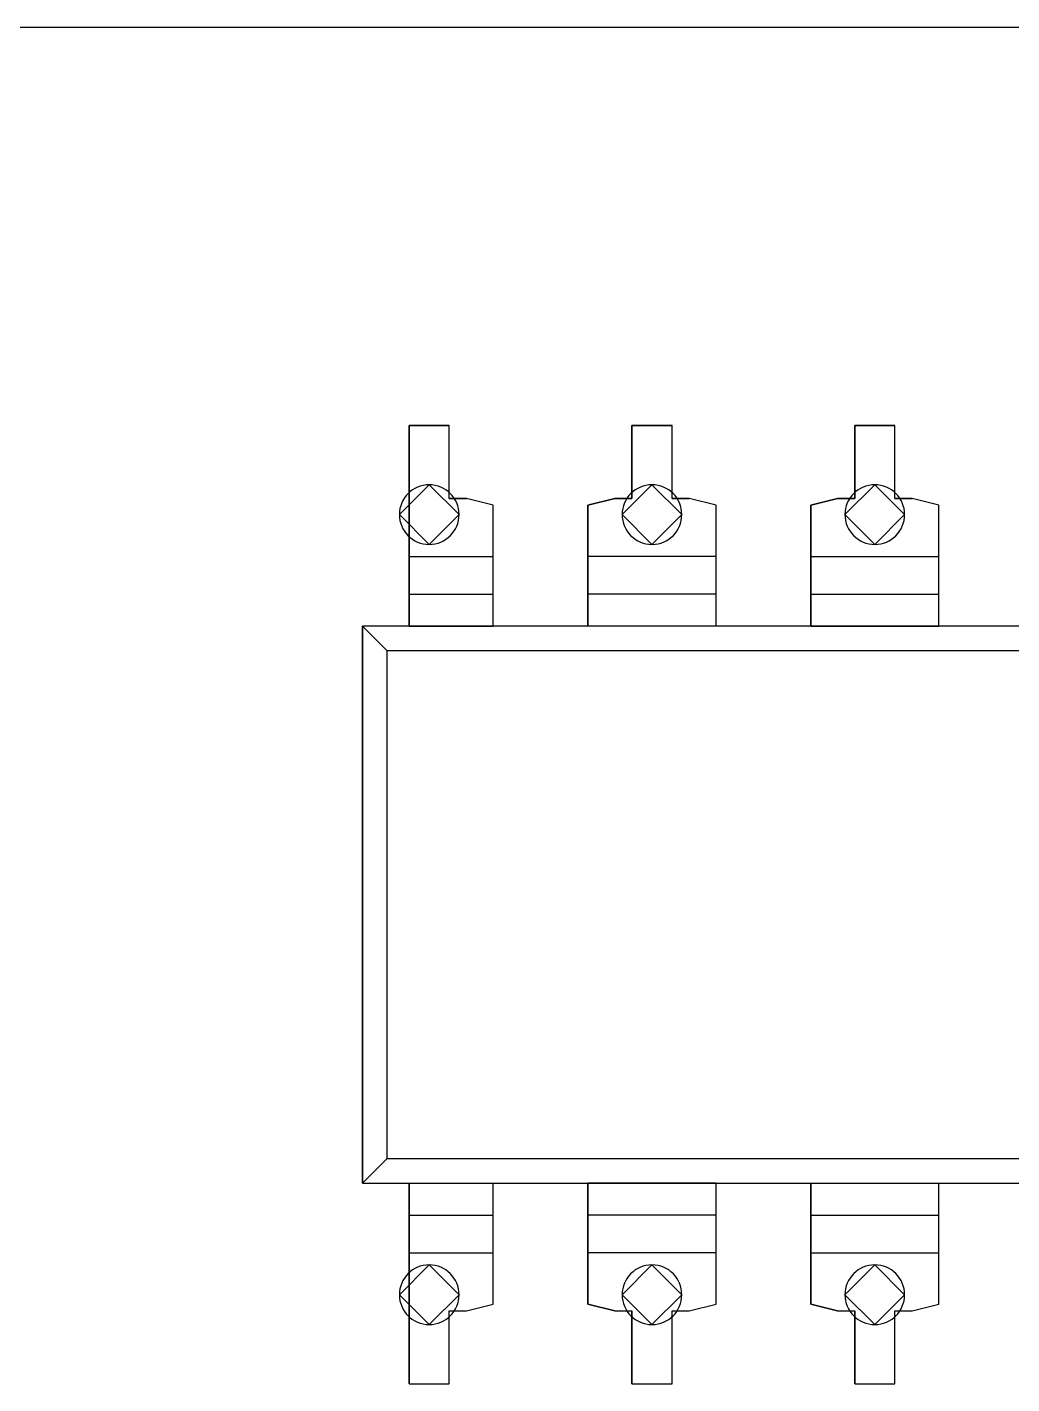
# Model space of a CAD drawing. Header units: inches. Extents: x 0 to 840, y -594 to 0.
# Drawn here: x 202.7 to 225.15, y -205.28 to -174.35 of the extents above; entities that cross this region are included whole.
import ezdxf

# ---------------------------------------------------------------- set-up
doc = ezdxf.new("R2010")
doc.units = ezdxf.units.IN
doc.header["$MEASUREMENT"] = 0

msp = doc.modelspace()

# ---------------------------------------------------------------- linework, layer by layer
for p, q in [((143.646, -174.354), (339.646, -174.354)), ((143.646, -174.354), (339.646, -174.354)), ((143.646, -174.354), (339.646, -174.354)), ((143.646, -174.354), (339.646, -174.354)), ((212.324, -183.432), (211.408, -183.432)), ((211.408, -183.432), (211.408, -186.416)), ((211.408, -183.432), (212.324, -183.432)), ((211.408, -186.416), (211.408, -183.432)), ((212.324, -183.432), (211.408, -183.432)), ((211.408, -183.432), (211.408, -186.416)), ((211.408, -183.432), (212.324, -183.432)), ((211.408, -186.416), (211.408, -183.432)), ((212.324, -185.094), (212.324, -183.432)), ((212.324, -185.094), (212.324, -183.432)), ((212.324, -185.094), (212.324, -183.432)), ((212.324, -185.094), (212.324, -183.432)), ((217.404, -183.432), (216.488, -183.432)), ((216.488, -183.432), (216.488, -185.094)), ((216.488, -183.432), (217.404, -183.432)), ((216.488, -185.094), (216.488, -183.432)), ((217.404, -183.432), (216.488, -183.432)), ((216.488, -183.432), (216.488, -185.094)), ((216.488, -183.432), (217.404, -183.432)), ((216.488, -185.094), (216.488, -183.432)), ((217.404, -185.094), (217.404, -183.432)), ((217.404, -185.094), (217.404, -183.432)), ((217.404, -185.094), (217.404, -183.432)), ((217.404, -185.094), (217.404, -183.432)), ((222.484, -183.432), (221.568, -183.432)), ((221.568, -183.432), (221.568, -185.094)), ((221.568, -183.432), (222.484, -183.432)), ((221.568, -185.094), (221.568, -183.432)), ((222.484, -183.432), (221.568, -183.432)), ((221.568, -183.432), (221.568, -185.094)), ((221.568, -183.432), (222.484, -183.432)), ((221.568, -185.094), (221.568, -183.432)), ((222.484, -185.094), (222.484, -183.432)), ((222.484, -185.094), (222.484, -183.432)), ((222.484, -185.094), (222.484, -183.432)), ((222.484, -185.094), (222.484, -183.432)), ((211.866, -184.784), (211.186, -185.464)), ((212.546, -185.464), (211.866, -184.784)), ((216.946, -184.784), (216.266, -185.464)), ((217.626, -185.464), (216.946, -184.784)), ((222.026, -184.784), (221.346, -185.464)), ((222.706, -185.464), (222.026, -184.784)), ((212.716, -185.094), (212.324, -185.094)), ((212.324, -185.094), (212.716, -185.094)), ((212.716, -185.094), (212.324, -185.094)), ((212.324, -185.094), (212.716, -185.094)), ((213.326, -185.248), (212.716, -185.094)), ((213.326, -185.248), (212.716, -185.094)), ((213.326, -185.248), (212.716, -185.094)), ((213.326, -185.248), (212.716, -185.094)), ((216.096, -185.094), (215.486, -185.248)), ((215.486, -185.248), (216.096, -185.094)), ((216.096, -185.094), (215.486, -185.248)), ((215.486, -185.248), (216.096, -185.094)), ((216.488, -185.094), (216.096, -185.094)), ((216.096, -185.094), (216.488, -185.094)), ((216.488, -185.094), (216.096, -185.094)), ((216.096, -185.094), (216.488, -185.094)), ((217.796, -185.094), (217.404, -185.094)), ((217.404, -185.094), (217.796, -185.094)), ((217.796, -185.094), (217.404, -185.094)), ((217.404, -185.094), (217.796, -185.094)), ((218.406, -185.248), (217.796, -185.094)), ((218.406, -185.248), (217.796, -185.094)), ((218.406, -185.248), (217.796, -185.094)), ((218.406, -185.248), (217.796, -185.094)), ((221.176, -185.094), (220.566, -185.248)), ((220.566, -185.248), (221.176, -185.094)), ((221.176, -185.094), (220.566, -185.248)), ((220.566, -185.248), (221.176, -185.094)), ((221.568, -185.094), (221.176, -185.094)), ((221.176, -185.094), (221.568, -185.094)), ((221.568, -185.094), (221.176, -185.094)), ((221.176, -185.094), (221.568, -185.094)), ((222.876, -185.094), (222.484, -185.094)), ((222.484, -185.094), (222.876, -185.094)), ((222.876, -185.094), (222.484, -185.094)), ((222.484, -185.094), (222.876, -185.094)), ((223.486, -185.248), (222.876, -185.094)), ((223.486, -185.248), (222.876, -185.094)), ((223.486, -185.248), (222.876, -185.094)), ((223.486, -185.248), (222.876, -185.094)), ((211.186, -185.464), (211.866, -186.144)), ((211.866, -186.144), (212.546, -185.464)), ((213.326, -186.416), (213.326, -185.248)), ((213.326, -186.416), (213.326, -185.248)), ((213.326, -186.416), (213.326, -185.248)), ((213.326, -186.416), (213.326, -185.248)), ((215.486, -185.248), (215.486, -186.416)), ((215.486, -186.416), (215.486, -185.248)), ((215.486, -185.248), (215.486, -186.416)), ((215.486, -186.416), (215.486, -185.248)), ((216.266, -185.464), (216.946, -186.144)), ((216.946, -186.144), (217.626, -185.464)), ((218.406, -186.416), (218.406, -185.248)), ((218.406, -186.416), (218.406, -185.248)), ((218.406, -186.416), (218.406, -185.248)), ((218.406, -186.416), (218.406, -185.248)), ((220.566, -185.248), (220.566, -186.416)), ((220.566, -186.416), (220.566, -185.248)), ((220.566, -185.248), (220.566, -186.416)), ((220.566, -186.416), (220.566, -185.248)), ((221.346, -185.464), (222.026, -186.144)), ((222.026, -186.144), (222.706, -185.464)), ((223.486, -186.416), (223.486, -185.248)), ((223.486, -186.416), (223.486, -185.248)), ((223.486, -186.416), (223.486, -185.248)), ((223.486, -186.416), (223.486, -185.248)), ((211.408, -186.416), (211.408, -187.276)), ((211.408, -186.504), (211.408, -186.416)), ((211.408, -186.416), (213.326, -186.416)), ((211.408, -186.416), (211.408, -187.276)), ((211.408, -186.504), (211.408, -186.416)), ((211.408, -186.416), (213.326, -186.416)), ((213.326, -187.276), (213.326, -186.416)), ((213.326, -186.504), (213.326, -186.416)), ((213.326, -187.276), (213.326, -186.416)), ((213.326, -186.504), (213.326, -186.416)), ((215.486, -186.416), (215.486, -187.276)), ((215.486, -186.504), (215.486, -186.416)), ((218.406, -186.416), (215.486, -186.416)), ((215.486, -186.416), (215.486, -187.276)), ((215.486, -186.504), (215.486, -186.416)), ((218.406, -186.416), (215.486, -186.416)), ((218.406, -187.276), (218.406, -186.416)), ((218.406, -186.504), (218.406, -186.416)), ((218.406, -187.276), (218.406, -186.416)), ((218.406, -186.504), (218.406, -186.416)), ((220.566, -186.416), (220.566, -187.276)), ((220.566, -186.504), (220.566, -186.416)), ((220.566, -186.416), (223.486, -186.416)), ((220.566, -186.416), (220.566, -187.276)), ((220.566, -186.504), (220.566, -186.416)), ((220.566, -186.416), (223.486, -186.416)), ((223.486, -187.276), (223.486, -186.416)), ((223.486, -186.504), (223.486, -186.416)), ((223.486, -187.276), (223.486, -186.416)), ((223.486, -186.504), (223.486, -186.416)), ((211.408, -186.646), (211.408, -186.504)), ((211.408, -186.646), (211.408, -186.504)), ((211.408, -186.83), (211.408, -186.646)), ((211.408, -186.83), (211.408, -186.646)), ((213.326, -186.646), (213.326, -186.504)), ((213.326, -186.646), (213.326, -186.504)), ((213.326, -186.83), (213.326, -186.646)), ((213.326, -186.83), (213.326, -186.646)), ((215.486, -186.646), (215.486, -186.504)), ((215.486, -186.646), (215.486, -186.504)), ((215.486, -186.83), (215.486, -186.646)), ((215.486, -186.83), (215.486, -186.646)), ((218.406, -186.646), (218.406, -186.504)), ((218.406, -186.646), (218.406, -186.504)), ((218.406, -186.83), (218.406, -186.646)), ((218.406, -186.83), (218.406, -186.646)), ((220.566, -186.646), (220.566, -186.504)), ((220.566, -186.646), (220.566, -186.504)), ((220.566, -186.83), (220.566, -186.646)), ((220.566, -186.83), (220.566, -186.646)), ((223.486, -186.646), (223.486, -186.504)), ((223.486, -186.646), (223.486, -186.504)), ((223.486, -186.83), (223.486, -186.646)), ((223.486, -186.83), (223.486, -186.646)), ((211.408, -187.046), (211.408, -186.83)), ((211.408, -187.046), (211.408, -186.83)), ((211.408, -187.276), (211.408, -187.046)), ((211.408, -187.276), (211.408, -187.046)), ((213.326, -187.046), (213.326, -186.83)), ((213.326, -187.046), (213.326, -186.83)), ((213.326, -187.276), (213.326, -187.046)), ((213.326, -187.276), (213.326, -187.046)), ((215.486, -187.046), (215.486, -186.83)), ((215.486, -187.046), (215.486, -186.83)), ((215.486, -187.276), (215.486, -187.046)), ((215.486, -187.276), (215.486, -187.046)), ((218.406, -187.046), (218.406, -186.83)), ((218.406, -187.046), (218.406, -186.83)), ((218.406, -187.276), (218.406, -187.046)), ((218.406, -187.276), (218.406, -187.046)), ((220.566, -187.046), (220.566, -186.83)), ((220.566, -187.046), (220.566, -186.83)), ((220.566, -187.276), (220.566, -187.046)), ((220.566, -187.276), (220.566, -187.046)), ((223.486, -187.046), (223.486, -186.83)), ((223.486, -187.046), (223.486, -186.83)), ((223.486, -187.276), (223.486, -187.046)), ((223.486, -187.276), (223.486, -187.046)), ((211.408, -187.276), (211.408, -188.004)), ((211.408, -188.004), (211.408, -187.276)), ((211.408, -187.276), (213.326, -187.276)), ((211.408, -187.276), (211.408, -188.004)), ((211.408, -188.004), (211.408, -187.276)), ((211.408, -187.276), (213.326, -187.276)), ((213.326, -188.004), (213.326, -187.276)), ((213.326, -188.004), (213.326, -187.276)), ((213.326, -188.004), (213.326, -187.276)), ((213.326, -188.004), (213.326, -187.276)), ((215.486, -187.276), (215.486, -188.004)), ((215.486, -188.004), (215.486, -187.276)), ((218.406, -187.276), (215.486, -187.276)), ((215.486, -187.276), (215.486, -188.004)), ((215.486, -188.004), (215.486, -187.276)), ((218.406, -187.276), (215.486, -187.276)), ((218.406, -188.004), (218.406, -187.276)), ((218.406, -188.004), (218.406, -187.276)), ((218.406, -188.004), (218.406, -187.276)), ((218.406, -188.004), (218.406, -187.276)), ((220.566, -187.276), (220.566, -188.004)), ((220.566, -188.004), (220.566, -187.276)), ((220.566, -187.276), (223.486, -187.276)), ((220.566, -187.276), (220.566, -188.004)), ((220.566, -188.004), (220.566, -187.276)), ((220.566, -187.276), (223.486, -187.276)), ((223.486, -188.004), (223.486, -187.276)), ((223.486, -188.004), (223.486, -187.276)), ((223.486, -188.004), (223.486, -187.276)), ((223.486, -188.004), (223.486, -187.276)), ((211.408, -188.004), (210.342, -188.004)), ((210.342, -188.004), (210.342, -200.704)), ((210.91, -188.572), (210.342, -188.004)), ((248.95, -188.004), (210.342, -188.004)), ((210.342, -200.704), (210.342, -188.004)), ((211.408, -188.004), (210.342, -188.004)), ((210.342, -188.004), (210.342, -200.704)), ((210.91, -188.572), (210.342, -188.004)), ((248.95, -188.004), (210.342, -188.004)), ((210.342, -200.704), (210.342, -188.004)), ((211.408, -188.004), (213.326, -188.004)), ((211.408, -188.004), (213.326, -188.004)), ((215.486, -188.004), (213.326, -188.004)), ((215.486, -188.004), (213.326, -188.004)), ((218.406, -188.004), (215.486, -188.004)), ((218.406, -188.004), (215.486, -188.004)), ((220.566, -188.004), (218.406, -188.004)), ((220.566, -188.004), (218.406, -188.004)), ((220.566, -188.004), (223.486, -188.004)), ((220.566, -188.004), (223.486, -188.004)), ((225.646, -188.004), (223.486, -188.004)), ((225.646, -188.004), (223.486, -188.004)), ((210.91, -200.136), (210.91, -188.572)), ((248.382, -188.572), (210.91, -188.572)), ((210.91, -200.136), (210.91, -188.572)), ((248.382, -188.572), (210.91, -188.572)), ((210.342, -200.704), (210.91, -200.136)), ((210.342, -200.704), (210.91, -200.136)), ((210.91, -200.136), (248.382, -200.136)), ((210.91, -200.136), (248.382, -200.136)), ((210.342, -200.704), (211.408, -200.704)), ((210.342, -200.704), (248.95, -200.704)), ((210.342, -200.704), (211.408, -200.704)), ((210.342, -200.704), (248.95, -200.704)), ((211.408, -200.704), (211.408, -201.432)), ((211.408, -200.704), (213.326, -200.704)), ((211.408, -201.432), (211.408, -200.704)), ((211.408, -200.704), (211.408, -201.432)), ((211.408, -200.704), (213.326, -200.704)), ((211.408, -201.432), (211.408, -200.704)), ((213.326, -201.432), (213.326, -200.704)), ((213.326, -200.704), (215.486, -200.704)), ((213.326, -201.432), (213.326, -200.704)), ((213.326, -201.432), (213.326, -200.704)), ((213.326, -200.704), (215.486, -200.704)), ((213.326, -201.432), (213.326, -200.704)), ((215.486, -200.704), (215.486, -201.432)), ((215.486, -201.432), (215.486, -200.704)), ((218.406, -200.704), (215.486, -200.704)), ((215.486, -200.704), (215.486, -201.432)), ((215.486, -201.432), (215.486, -200.704)), ((218.406, -200.704), (215.486, -200.704)), ((218.406, -201.432), (218.406, -200.704)), ((218.406, -200.704), (220.566, -200.704)), ((218.406, -201.432), (218.406, -200.704)), ((218.406, -201.432), (218.406, -200.704)), ((218.406, -200.704), (220.566, -200.704)), ((218.406, -201.432), (218.406, -200.704)), ((220.566, -200.704), (220.566, -201.432)), ((220.566, -201.432), (220.566, -200.704)), ((220.566, -200.704), (223.486, -200.704)), ((220.566, -200.704), (220.566, -201.432)), ((220.566, -201.432), (220.566, -200.704)), ((220.566, -200.704), (223.486, -200.704)), ((223.486, -201.432), (223.486, -200.704)), ((223.486, -200.704), (225.646, -200.704)), ((223.486, -201.432), (223.486, -200.704)), ((223.486, -201.432), (223.486, -200.704)), ((223.486, -200.704), (225.646, -200.704)), ((223.486, -201.432), (223.486, -200.704)), ((211.408, -201.432), (211.408, -202.292)), ((211.408, -201.662), (211.408, -201.432)), ((211.408, -201.432), (213.326, -201.432)), ((211.408, -201.432), (211.408, -202.292)), ((211.408, -201.662), (211.408, -201.432)), ((211.408, -201.432), (213.326, -201.432)), ((213.326, -202.292), (213.326, -201.432)), ((213.326, -201.662), (213.326, -201.432)), ((213.326, -202.292), (213.326, -201.432)), ((213.326, -201.662), (213.326, -201.432)), ((215.486, -201.432), (215.486, -202.292)), ((215.486, -201.662), (215.486, -201.432)), ((218.406, -201.432), (215.486, -201.432)), ((215.486, -201.432), (215.486, -202.292)), ((215.486, -201.662), (215.486, -201.432)), ((218.406, -201.432), (215.486, -201.432)), ((218.406, -202.292), (218.406, -201.432)), ((218.406, -201.662), (218.406, -201.432)), ((218.406, -202.292), (218.406, -201.432)), ((218.406, -201.662), (218.406, -201.432)), ((220.566, -201.432), (220.566, -202.292)), ((220.566, -201.662), (220.566, -201.432)), ((220.566, -201.432), (223.486, -201.432)), ((220.566, -201.432), (220.566, -202.292)), ((220.566, -201.662), (220.566, -201.432)), ((220.566, -201.432), (223.486, -201.432)), ((223.486, -202.292), (223.486, -201.432)), ((223.486, -201.662), (223.486, -201.432)), ((223.486, -202.292), (223.486, -201.432)), ((223.486, -201.662), (223.486, -201.432)), ((211.408, -201.878), (211.408, -201.662)), ((211.408, -201.878), (211.408, -201.662)), ((211.408, -202.062), (211.408, -201.878)), ((211.408, -202.062), (211.408, -201.878)), ((213.326, -201.878), (213.326, -201.662)), ((213.326, -201.878), (213.326, -201.662)), ((213.326, -202.062), (213.326, -201.878)), ((213.326, -202.062), (213.326, -201.878)), ((215.486, -201.878), (215.486, -201.662)), ((215.486, -201.878), (215.486, -201.662)), ((215.486, -202.062), (215.486, -201.878)), ((215.486, -202.062), (215.486, -201.878)), ((218.406, -201.878), (218.406, -201.662)), ((218.406, -201.878), (218.406, -201.662)), ((218.406, -202.062), (218.406, -201.878)), ((218.406, -202.062), (218.406, -201.878)), ((220.566, -201.878), (220.566, -201.662)), ((220.566, -201.878), (220.566, -201.662)), ((220.566, -202.062), (220.566, -201.878)), ((220.566, -202.062), (220.566, -201.878)), ((223.486, -201.878), (223.486, -201.662)), ((223.486, -201.878), (223.486, -201.662)), ((223.486, -202.062), (223.486, -201.878)), ((223.486, -202.062), (223.486, -201.878)), ((211.408, -202.204), (211.408, -202.062)), ((211.408, -202.204), (211.408, -202.062)), ((211.408, -202.292), (211.408, -202.204)), ((211.408, -202.292), (211.408, -202.204)), ((213.326, -202.204), (213.326, -202.062)), ((213.326, -202.204), (213.326, -202.062)), ((213.326, -202.292), (213.326, -202.204)), ((213.326, -202.292), (213.326, -202.204)), ((215.486, -202.204), (215.486, -202.062)), ((215.486, -202.204), (215.486, -202.062)), ((215.486, -202.292), (215.486, -202.204)), ((215.486, -202.292), (215.486, -202.204)), ((218.406, -202.204), (218.406, -202.062)), ((218.406, -202.204), (218.406, -202.062)), ((218.406, -202.292), (218.406, -202.204)), ((218.406, -202.292), (218.406, -202.204)), ((220.566, -202.204), (220.566, -202.062)), ((220.566, -202.204), (220.566, -202.062)), ((220.566, -202.292), (220.566, -202.204)), ((220.566, -202.292), (220.566, -202.204)), ((223.486, -202.204), (223.486, -202.062)), ((223.486, -202.204), (223.486, -202.062)), ((223.486, -202.292), (223.486, -202.204)), ((223.486, -202.292), (223.486, -202.204)), ((211.408, -202.292), (211.408, -205.276)), ((211.408, -205.276), (211.408, -202.292)), ((211.408, -202.292), (213.326, -202.292)), ((211.408, -202.292), (211.408, -205.276)), ((211.408, -205.276), (211.408, -202.292)), ((211.408, -202.292), (213.326, -202.292)), ((213.326, -203.46), (213.326, -202.292)), ((213.326, -203.46), (213.326, -202.292)), ((213.326, -203.46), (213.326, -202.292)), ((213.326, -203.46), (213.326, -202.292)), ((215.486, -202.292), (215.486, -203.46)), ((215.486, -203.46), (215.486, -202.292)), ((218.406, -202.292), (215.486, -202.292)), ((215.486, -202.292), (215.486, -203.46)), ((215.486, -203.46), (215.486, -202.292)), ((218.406, -202.292), (215.486, -202.292)), ((218.406, -203.46), (218.406, -202.292)), ((218.406, -203.46), (218.406, -202.292)), ((218.406, -203.46), (218.406, -202.292)), ((218.406, -203.46), (218.406, -202.292)), ((220.566, -202.292), (220.566, -203.46)), ((220.566, -203.46), (220.566, -202.292)), ((220.566, -202.292), (223.486, -202.292)), ((220.566, -202.292), (220.566, -203.46)), ((220.566, -203.46), (220.566, -202.292)), ((220.566, -202.292), (223.486, -202.292)), ((223.486, -203.46), (223.486, -202.292)), ((223.486, -203.46), (223.486, -202.292)), ((223.486, -203.46), (223.486, -202.292)), ((223.486, -203.46), (223.486, -202.292)), ((211.866, -202.564), (211.186, -203.244)), ((212.546, -203.244), (211.866, -202.564)), ((216.946, -202.564), (216.266, -203.244)), ((217.626, -203.244), (216.946, -202.564)), ((222.026, -202.564), (221.346, -203.244)), ((222.706, -203.244), (222.026, -202.564)), ((211.186, -203.244), (211.866, -203.924)), ((211.866, -203.924), (212.546, -203.244)), ((212.716, -203.614), (213.326, -203.46)), ((212.716, -203.614), (213.326, -203.46)), ((212.716, -203.614), (213.326, -203.46)), ((212.716, -203.614), (213.326, -203.46)), ((215.486, -203.46), (216.096, -203.614)), ((216.096, -203.614), (215.486, -203.46)), ((215.486, -203.46), (216.096, -203.614)), ((216.096, -203.614), (215.486, -203.46)), ((216.266, -203.244), (216.946, -203.924)), ((216.946, -203.924), (217.626, -203.244)), ((217.796, -203.614), (218.406, -203.46)), ((217.796, -203.614), (218.406, -203.46)), ((217.796, -203.614), (218.406, -203.46)), ((217.796, -203.614), (218.406, -203.46)), ((220.566, -203.46), (221.176, -203.614)), ((221.176, -203.614), (220.566, -203.46)), ((220.566, -203.46), (221.176, -203.614)), ((221.176, -203.614), (220.566, -203.46)), ((221.346, -203.244), (222.026, -203.924)), ((222.026, -203.924), (222.706, -203.244)), ((222.876, -203.614), (223.486, -203.46)), ((222.876, -203.614), (223.486, -203.46)), ((222.876, -203.614), (223.486, -203.46)), ((222.876, -203.614), (223.486, -203.46)), ((212.324, -205.276), (212.324, -203.614)), ((212.324, -203.614), (212.716, -203.614)), ((212.324, -203.614), (212.716, -203.614)), ((212.324, -205.276), (212.324, -203.614)), ((212.324, -205.276), (212.324, -203.614)), ((212.324, -203.614), (212.716, -203.614)), ((212.324, -203.614), (212.716, -203.614)), ((212.324, -205.276), (212.324, -203.614)), ((216.096, -203.614), (216.488, -203.614)), ((216.096, -203.614), (216.488, -203.614)), ((216.096, -203.614), (216.488, -203.614)), ((216.096, -203.614), (216.488, -203.614)), ((216.488, -203.614), (216.488, -205.276)), ((216.488, -205.276), (216.488, -203.614)), ((216.488, -203.614), (216.488, -205.276)), ((216.488, -205.276), (216.488, -203.614)), ((217.404, -205.276), (217.404, -203.614)), ((217.404, -203.614), (217.796, -203.614)), ((217.404, -203.614), (217.796, -203.614)), ((217.404, -205.276), (217.404, -203.614)), ((217.404, -205.276), (217.404, -203.614)), ((217.404, -203.614), (217.796, -203.614)), ((217.404, -203.614), (217.796, -203.614)), ((217.404, -205.276), (217.404, -203.614)), ((221.176, -203.614), (221.568, -203.614)), ((221.176, -203.614), (221.568, -203.614)), ((221.176, -203.614), (221.568, -203.614)), ((221.176, -203.614), (221.568, -203.614)), ((221.568, -203.614), (221.568, -205.276)), ((221.568, -205.276), (221.568, -203.614)), ((221.568, -203.614), (221.568, -205.276)), ((221.568, -205.276), (221.568, -203.614)), ((222.484, -205.276), (222.484, -203.614)), ((222.484, -203.614), (222.876, -203.614)), ((222.484, -203.614), (222.876, -203.614)), ((222.484, -205.276), (222.484, -203.614)), ((222.484, -205.276), (222.484, -203.614)), ((222.484, -203.614), (222.876, -203.614)), ((222.484, -203.614), (222.876, -203.614)), ((222.484, -205.276), (222.484, -203.614)), ((211.408, -205.276), (212.324, -205.276)), ((211.408, -205.276), (212.324, -205.276)), ((211.408, -205.276), (212.324, -205.276)), ((211.408, -205.276), (212.324, -205.276)), ((216.488, -205.276), (217.404, -205.276)), ((216.488, -205.276), (217.404, -205.276)), ((216.488, -205.276), (217.404, -205.276)), ((216.488, -205.276), (217.404, -205.276)), ((221.568, -205.276), (222.484, -205.276)), ((221.568, -205.276), (222.484, -205.276)), ((221.568, -205.276), (222.484, -205.276)), ((221.568, -205.276), (222.484, -205.276))]:
    msp.add_line(p, q)
for centre, start, end in [((211.866, -185.464), 90, 180), ((211.866, -185.464), 0, 90), ((216.946, -185.464), 90, 180), ((216.946, -185.464), 0, 90), ((222.026, -185.464), 90, 180), ((222.026, -185.464), 0, 90), ((211.866, -185.464), 180, 270), ((211.866, -185.464), 270, 0), ((216.946, -185.464), 180, 270), ((216.946, -185.464), 270, 0), ((222.026, -185.464), 180, 270), ((222.026, -185.464), 270, 0), ((211.866, -203.244), 90, 180), ((211.866, -203.244), 0, 90), ((216.946, -203.244), 90, 180), ((216.946, -203.244), 0, 90), ((222.026, -203.244), 90, 180), ((222.026, -203.244), 0, 90), ((211.866, -203.244), 180, 270), ((211.866, -203.244), 270, 0), ((216.946, -203.244), 180, 270), ((216.946, -203.244), 270, 0), ((222.026, -203.244), 180, 270), ((222.026, -203.244), 270, 0)]:
    msp.add_arc(centre, 0.68, start, end)

doc.saveas('drawing.dxf')
